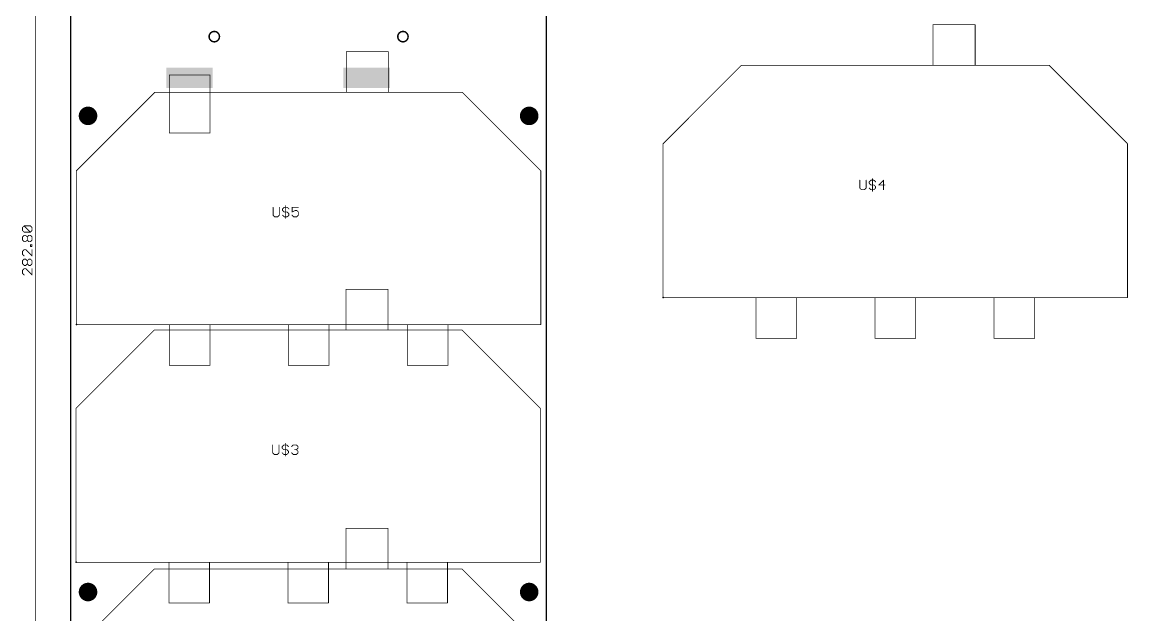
# Model space of a CAD drawing. Extents: x -8 to 182, y -18 to 296.
# Drawn here: x -8.4 to 182.1, y 79.1 to 181.1 of the extents above; entities that cross this region are included whole.
import ezdxf

# ---------------------------------------------------------------- set-up
doc = ezdxf.new("R2010")
doc.units = 0
for name, color, linetype in [('1', 22, 'CONTINUOUS'), ('18', 82, 'CONTINUOUS'), ('20', 7, 'CONTINUOUS'), ('21', 253, 'CONTINUOUS'), ('23', 7, 'CONTINUOUS'), ('47', 253, 'CONTINUOUS')]:
    doc.layers.add(name, color=color, linetype=linetype)

# ---------------------------------------------------------------- blocks, each defined once
blk = doc.blocks.new('RECT')
blk.add_solid([(-0.5, -0.5), (0.5, -0.5), (-0.5, 0.5), (0.5, 0.5)])
blk = doc.blocks.new('ROUNDV')
at = {"const_width": 0.5}
blk.add_lwpolyline([(0, -0.25, 1), (0, 0.25, 1), (0, -0.25)], format="xyb", dxfattribs=at)

msp = doc.modelspace()

# ---------------------------------------------------------------- linework, layer by layer
at = {"layer": '20'}
for p, q in [((0, 277.8), (0, 0)), ((82, 0), (82, 277.8))]:
    msp.add_line(p, q, dxfattribs=at)
at = {"layer": '20', "const_width": 0.254}
for points in [[(24.751, 177.7588, 1), (24.751, 179.5388, 1), (24.751, 177.7588)], [(57.251, 177.7588, 1), (57.251, 179.5388, 1), (57.251, 177.7588)]]:
    msp.add_lwpolyline(points, format="xyb", dxfattribs=at)
at = {"layer": '21'}
for points, const_width in [([(148.57, 173.71), (148.57, 180.71)], 0.127), ([(148.57, 180.71), (155.82, 180.71)], 0.127), ([(155.82, 180.71), (155.82, 173.71)], 0.127), ([(47.5, 169.05), (47.5, 176.05)], 0.127), ([(47.5, 176.05), (54.75, 176.05)], 0.127), ([(54.75, 176.05), (54.75, 169.05)], 0.127), ([(115.57, 173.71), (102.07, 160.21)], 0.127), ([(148.57, 173.71), (115.57, 173.71)], 0.127), ([(155.82, 173.71), (148.57, 173.71)], 0.127), ([(168.57, 173.71), (155.82, 173.71)], 0.127), ([(182.07, 160.21), (168.57, 173.71)], 0.127), ([(17, 172.05), (17, 162.05)], 0.127), ([(24, 172.05), (17, 172.05)], 0.127), ([(24, 162.05), (24, 172.05)], 0.127), ([(14.5, 169.05), (1, 155.55)], 0.127), ([(47.5, 169.05), (14.5, 169.05)], 0.127), ([(54.75, 169.05), (47.5, 169.05)], 0.127), ([(67.5, 169.05), (54.75, 169.05)], 0.127), ([(81, 155.55), (67.5, 169.05)], 0.127), ([(17, 162.05), (24, 162.05)], 0.127), ([(102.07, 160.21), (102.07, 133.71)], 0.127), ([(182.07, 133.71), (182.07, 160.21)], 0.127), ([(1, 155.55), (1, 129.05)], 0.127), ([(81, 129.05), (81, 155.55)], 0.127), ([(135.9462, 153.9132), (135.9462, 152.5574)], 0.1524), ([(135.9462, 152.5574), (136.2174, 152.2862)], 0.1524), ([(136.7597, 152.2862), (137.0309, 152.5574)], 0.1524), ([(137.0309, 152.5574), (137.0309, 153.9132)], 0.1524), ([(137.5834, 153.642), (137.8545, 153.9132)], 0.1524), ([(137.5834, 153.3709), (137.5834, 153.642)], 0.1524), ([(137.8545, 153.0997), (137.5834, 153.3709)], 0.1524), ([(137.5834, 152.5574), (137.8545, 152.2862)], 0.1524), ([(137.8545, 153.9132), (138.3969, 153.9132)], 0.1524), ([(138.3969, 153.0997), (137.8545, 153.0997)], 0.1524), ([(138.1257, 154.1844), (138.1257, 152.015)], 0.1524), ([(138.3969, 153.9132), (138.668, 153.642)], 0.1524), ([(138.668, 152.8285), (138.3969, 153.0997)], 0.1524), ([(138.3969, 152.2862), (138.668, 152.5574)], 0.1524), ([(138.668, 152.5574), (138.668, 152.8285)], 0.1524), ([(140.034, 153.9132), (139.2205, 153.0997)], 0.1524), ([(139.2205, 153.0997), (140.3052, 153.0997)], 0.1524), ([(140.034, 152.2862), (140.034, 153.9132)], 0.1524), ([(136.2174, 152.2862), (136.7597, 152.2862)], 0.1524), ([(137.8545, 152.2862), (138.3969, 152.2862)], 0.1524), ([(34.8762, 149.2532), (34.8762, 147.8974)], 0.1524), ([(35.9609, 147.8974), (35.9609, 149.2532)], 0.1524), ([(36.5134, 148.982), (36.7845, 149.2532)], 0.1524), ([(36.5134, 148.7109), (36.5134, 148.982)], 0.1524), ([(36.7845, 148.4397), (36.5134, 148.7109)], 0.1524), ([(36.7845, 149.2532), (37.3269, 149.2532)], 0.1524), ([(37.0557, 149.5244), (37.0557, 147.355)], 0.1524), ([(37.3269, 149.2532), (37.598, 148.982)], 0.1524), ([(39.2352, 149.2532), (38.1505, 149.2532)], 0.1524), ([(38.1505, 149.2532), (38.1505, 148.4397)], 0.1524), ([(38.1505, 148.4397), (38.6928, 148.7109)], 0.1524), ([(38.6928, 148.7109), (38.964, 148.7109)], 0.1524), ([(38.964, 148.7109), (39.2352, 148.4397)], 0.1524), ([(34.8762, 147.8974), (35.1474, 147.6262)], 0.1524), ([(35.1474, 147.6262), (35.6897, 147.6262)], 0.1524), ([(35.6897, 147.6262), (35.9609, 147.8974)], 0.1524), ([(36.5134, 147.8974), (36.7845, 147.6262)], 0.1524), ([(37.3269, 148.4397), (36.7845, 148.4397)], 0.1524), ([(36.7845, 147.6262), (37.3269, 147.6262)], 0.1524), ([(37.598, 148.1685), (37.3269, 148.4397)], 0.1524), ([(37.3269, 147.6262), (37.598, 147.8974)], 0.1524), ([(37.598, 147.8974), (37.598, 148.1685)], 0.1524), ([(38.4217, 147.6262), (38.1505, 147.8974)], 0.1524), ([(38.964, 147.6262), (38.4217, 147.6262)], 0.1524), ([(39.2352, 147.8974), (38.964, 147.6262)], 0.1524), ([(39.2352, 148.4397), (39.2352, 147.8974)], 0.1524), ([(47.431, 128.1188), (47.431, 135.1188)], 0.127), ([(47.431, 135.1188), (54.681, 135.1188)], 0.127), ([(54.681, 135.1188), (54.681, 128.1188)], 0.127), ([(102.07, 133.71), (118.07, 133.71)], 0.127), ([(118.07, 133.71), (118.07, 126.71)], 0.127), ([(125.07, 133.71), (118.07, 133.71)], 0.127), ([(125.07, 133.71), (138.57, 133.71)], 0.127), ([(125.07, 126.71), (125.07, 133.71)], 0.127), ([(138.57, 133.71), (138.57, 126.71)], 0.127), ([(145.57, 133.71), (138.57, 133.71)], 0.127), ([(145.57, 133.71), (159.07, 133.71)], 0.127), ([(145.57, 126.71), (145.57, 133.71)], 0.127), ([(159.07, 133.71), (159.07, 126.71)], 0.127), ([(166.07, 133.71), (159.07, 133.71)], 0.127), ([(166.07, 133.71), (182.07, 133.71)], 0.127), ([(166.07, 126.71), (166.07, 133.71)], 0.127), ([(14.431, 128.1188), (0.931, 114.6188)], 0.127), ([(1, 129.05), (17, 129.05)], 0.127), ([(47.431, 128.1188), (14.431, 128.1188)], 0.127), ([(17, 129.05), (17, 122.05)], 0.127), ([(24, 129.05), (17, 129.05)], 0.127), ([(24, 129.05), (37.5, 129.05)], 0.127), ([(24, 122.05), (24, 129.05)], 0.127), ([(37.5, 129.05), (37.5, 122.05)], 0.127), ([(44.5, 129.05), (37.5, 129.05)], 0.127), ([(44.5, 129.05), (58, 129.05)], 0.127), ([(44.5, 122.05), (44.5, 129.05)], 0.127), ([(54.681, 128.1188), (47.431, 128.1188)], 0.127), ([(67.431, 128.1188), (54.681, 128.1188)], 0.127), ([(58, 129.05), (58, 122.05)], 0.127), ([(65, 129.05), (58, 129.05)], 0.127), ([(65, 129.05), (81, 129.05)], 0.127), ([(65, 122.05), (65, 129.05)], 0.127), ([(80.931, 114.6188), (67.431, 128.1188)], 0.127), ([(118.07, 126.71), (125.07, 126.71)], 0.127), ([(138.57, 126.71), (145.57, 126.71)], 0.127), ([(159.07, 126.71), (166.07, 126.71)], 0.127), ([(17, 122.05), (24, 122.05)], 0.127), ([(37.5, 122.05), (44.5, 122.05)], 0.127), ([(58, 122.05), (65, 122.05)], 0.127), ([(0.931, 114.6188), (0.931, 88.1188)], 0.127), ([(80.931, 88.1188), (80.931, 114.6188)], 0.127), ([(36.9867, 108.5932), (36.9867, 106.4238)], 0.1524), ([(34.8072, 108.322), (34.8072, 106.9662)], 0.1524), ([(34.8072, 106.9662), (35.0784, 106.695)], 0.1524), ([(35.0784, 106.695), (35.6207, 106.695)], 0.1524), ([(35.6207, 106.695), (35.8919, 106.9662)], 0.1524), ([(35.8919, 106.9662), (35.8919, 108.322)], 0.1524), ([(36.4444, 108.0508), (36.7155, 108.322)], 0.1524), ([(36.4444, 107.7797), (36.4444, 108.0508)], 0.1524), ([(36.7155, 107.5085), (36.4444, 107.7797)], 0.1524), ([(36.4444, 106.9662), (36.7155, 106.695)], 0.1524), ([(36.7155, 108.322), (37.2579, 108.322)], 0.1524), ([(37.2579, 107.5085), (36.7155, 107.5085)], 0.1524), ([(36.7155, 106.695), (37.2579, 106.695)], 0.1524), ([(37.2579, 108.322), (37.529, 108.0508)], 0.1524), ([(37.529, 107.2373), (37.2579, 107.5085)], 0.1524), ([(37.2579, 106.695), (37.529, 106.9662)], 0.1524), ([(37.529, 106.9662), (37.529, 107.2373)], 0.1524), ([(38.0815, 108.0508), (38.3527, 108.322)], 0.1524), ([(38.3527, 106.695), (38.0815, 106.9662)], 0.1524), ([(38.3527, 108.322), (38.895, 108.322)], 0.1524), ([(38.895, 106.695), (38.3527, 106.695)], 0.1524), ([(38.895, 107.5085), (38.6238, 107.5085)], 0.1524), ([(38.895, 108.322), (39.1662, 108.0508)], 0.1524), ([(39.1662, 107.7797), (38.895, 107.5085)], 0.1524), ([(38.895, 107.5085), (39.1662, 107.2373)], 0.1524), ([(39.1662, 106.9662), (38.895, 106.695)], 0.1524), ([(39.1662, 108.0508), (39.1662, 107.7797)], 0.1524), ([(39.1662, 107.2373), (39.1662, 106.9662)], 0.1524), ([(47.431, 86.9788), (47.431, 93.9788)], 0.127), ([(47.431, 93.9788), (54.681, 93.9788)], 0.127), ([(54.681, 93.9788), (54.681, 86.9788)], 0.127), ([(0.931, 88.1188), (16.931, 88.1188)], 0.127), ([(16.931, 88.1188), (16.931, 81.1188)], 0.127), ([(23.931, 88.1188), (16.931, 88.1188)], 0.127), ([(23.931, 88.1188), (37.431, 88.1188)], 0.127), ([(23.931, 81.1188), (23.931, 88.1188)], 0.127), ([(37.431, 88.1188), (37.431, 81.1188)], 0.127), ([(44.431, 88.1188), (37.431, 88.1188)], 0.127), ([(44.431, 88.1188), (57.931, 88.1188)], 0.127), ([(44.431, 81.1188), (44.431, 88.1188)], 0.127), ([(57.931, 88.1188), (57.931, 81.1188)], 0.127), ([(64.931, 88.1188), (57.931, 88.1188)], 0.127), ([(64.931, 88.1188), (80.931, 88.1188)], 0.127), ([(64.931, 81.1188), (64.931, 88.1188)], 0.127), ([(14.431, 86.9788), (0.931, 73.4788)], 0.127), ([(47.431, 86.9788), (14.431, 86.9788)], 0.127), ([(54.681, 86.9788), (47.431, 86.9788)], 0.127), ([(67.431, 86.9788), (54.681, 86.9788)], 0.127), ([(80.931, 73.4788), (67.431, 86.9788)], 0.127), ([(16.931, 81.1188), (23.931, 81.1188)], 0.127), ([(37.431, 81.1188), (44.431, 81.1188)], 0.127), ([(57.931, 81.1188), (64.931, 81.1188)], 0.127)]:
    msp.add_lwpolyline(points, dxfattribs=dict(at, const_width=const_width))
for points, const_width in [([(148.6017, 180.71, 1), (148.5383, 180.71)], 0.0635), ([(148.57, 180.7417, 1), (148.57, 180.6783)], 0.0635), ([(155.8518, 180.71, 1), (155.7883, 180.71)], 0.0635), ([(155.82, 180.6783, 1), (155.82, 180.7417)], 0.0635), ([(47.5318, 176.05, 1), (47.4682, 176.05)], 0.0635), ([(47.5, 176.0817, 1), (47.5, 176.0183)], 0.0635), ([(54.7818, 176.05, 1), (54.7182, 176.05)], 0.0635), ([(54.75, 176.0183, 1), (54.75, 176.0817)], 0.0635), ([(115.57, 173.7417, 1), (115.57, 173.6783)], 0.0635), ([(115.5925, 173.6875, 1), (115.5475, 173.7325)], 0.0635), ([(148.57, 173.7417, 1), (148.57, 173.6783)], 0.0635), ([(148.5383, 173.71, 1), (148.6017, 173.71)], 0.0635), ([(148.57, 173.6783, 1), (148.57, 173.7417)], 0.0635), ([(155.82, 173.7417, 1), (155.82, 173.6783)], 0.0635), ([(155.7883, 173.71, 1), (155.8518, 173.71)], 0.0635), ([(155.82, 173.6783, 1), (155.82, 173.7417)], 0.0635), ([(168.5925, 173.7325, 1), (168.5475, 173.6875)], 0.0635), ([(168.57, 173.6783, 1), (168.57, 173.7417)], 0.0635), ([(17.0317, 172.05, 1), (16.9683, 172.05)], 0.0635), ([(17, 172.0817, 1), (17, 172.0183)], 0.0635), ([(24.0317, 172.05, 1), (23.9683, 172.05)], 0.0635), ([(24, 172.0183, 1), (24, 172.0817)], 0.0635), ([(14.5, 169.0817, 1), (14.5, 169.0183)], 0.0635), ([(14.5225, 169.0275, 1), (14.4775, 169.0725)], 0.0635), ([(47.5, 169.0817, 1), (47.5, 169.0183)], 0.0635), ([(47.4682, 169.05, 1), (47.5318, 169.05)], 0.0635), ([(47.5, 169.0183, 1), (47.5, 169.0817)], 0.0635), ([(54.75, 169.0817, 1), (54.75, 169.0183)], 0.0635), ([(54.7182, 169.05, 1), (54.7818, 169.05)], 0.0635), ([(54.75, 169.0183, 1), (54.75, 169.0817)], 0.0635), ([(67.5225, 169.0725, 1), (67.4775, 169.0275)], 0.0635), ([(67.5, 169.0183, 1), (67.5, 169.0817)], 0.0635), ([(17, 162.0817, 1), (17, 162.0183)], 0.0635), ([(16.9683, 162.05, 1), (17.0317, 162.05)], 0.0635), ([(23.9683, 162.05, 1), (24.0317, 162.05)], 0.0635), ([(24, 162.0183, 1), (24, 162.0817)], 0.0635), ([(102.0475, 160.2325, 1), (102.0925, 160.1875)], 0.0635), ([(102.1018, 160.21, 1), (102.0383, 160.21)], 0.0635), ([(182.1018, 160.21, 1), (182.0383, 160.21)], 0.0635), ([(182.0475, 160.1875, 1), (182.0925, 160.2325)], 0.0635), ([(0.9775, 155.5725, 1), (1.0225, 155.5275)], 0.0635), ([(1.0317, 155.55, 1), (0.9683, 155.55)], 0.0635), ([(81.0318, 155.55, 1), (80.9682, 155.55)], 0.0635), ([(80.9775, 155.5275, 1), (81.0225, 155.5725)], 0.0635), ([(135.9843, 153.9132, 1), (135.9081, 153.9132)], 0.0762), ([(135.9731, 152.5843, 1), (135.9193, 152.5304)], 0.0762), ([(135.9081, 152.5574, 1), (135.9843, 152.5574)], 0.0762), ([(137.069, 153.9132, 1), (136.9928, 153.9132)], 0.0762), ([(136.9928, 152.5574, 1), (137.069, 152.5574)], 0.0762), ([(137.0578, 152.5304, 1), (137.0039, 152.5843)], 0.0762), ([(137.5564, 153.669, 1), (137.6103, 153.6151)], 0.0762), ([(137.6103, 153.3978, 1), (137.5564, 153.3439)], 0.0762), ([(137.6103, 152.5843, 1), (137.5564, 152.5304)], 0.0762), ([(137.6215, 153.642, 1), (137.5453, 153.642)], 0.0762), ([(137.5453, 153.3709, 1), (137.6215, 153.3709)], 0.0762), ([(137.8545, 153.9513, 1), (137.8545, 153.8751)], 0.0762), ([(137.8545, 153.1378, 1), (137.8545, 153.0616)], 0.0762), ([(137.8815, 153.8862, 1), (137.8276, 153.9401)], 0.0762), ([(137.8276, 153.0728, 1), (137.8815, 153.1266)], 0.0762), ([(138.1638, 154.1844, 1), (138.0876, 154.1844)], 0.0762), ([(138.4238, 153.9401, 1), (138.3699, 153.8862)], 0.0762), ([(138.4238, 153.1266, 1), (138.3699, 153.0728)], 0.0762), ([(138.3969, 153.8751, 1), (138.3969, 153.9513)], 0.0762), ([(138.3969, 153.0616, 1), (138.3969, 153.1378)], 0.0762), ([(138.7061, 152.8285, 1), (138.6299, 152.8285)], 0.0762), ([(138.6299, 152.5574, 1), (138.7061, 152.5574)], 0.0762), ([(138.6411, 153.6151, 1), (138.695, 153.669)], 0.0762), ([(138.6411, 152.8016, 1), (138.695, 152.8555)], 0.0762), ([(138.695, 152.5304, 1), (138.6411, 152.5843)], 0.0762), ([(139.2205, 153.1378, 1), (139.2205, 153.0616)], 0.0762), ([(139.1936, 153.1266, 1), (139.2475, 153.0728)], 0.0762), ([(140.0721, 153.9132, 1), (139.9959, 153.9132)], 0.0762), ([(140.0609, 153.8862, 1), (140.0071, 153.9401)], 0.0762), ([(140.3052, 153.0616, 1), (140.3052, 153.1378)], 0.0762), ([(136.2174, 152.3243, 1), (136.2174, 152.2481)], 0.0762), ([(136.1904, 152.2593, 1), (136.2443, 152.3131)], 0.0762), ([(136.7328, 152.3131, 1), (136.7866, 152.2593)], 0.0762), ([(136.7597, 152.2481, 1), (136.7597, 152.3243)], 0.0762), ([(137.8545, 152.3243, 1), (137.8545, 152.2481)], 0.0762), ([(137.8276, 152.2593, 1), (137.8815, 152.3131)], 0.0762), ([(138.0876, 152.015, 1), (138.1638, 152.015)], 0.0762), ([(138.3699, 152.3131, 1), (138.4238, 152.2593)], 0.0762), ([(138.3969, 152.2481, 1), (138.3969, 152.3243)], 0.0762), ([(139.9959, 152.2862, 1), (140.0721, 152.2862)], 0.0762), ([(34.9143, 149.2532, 1), (34.8381, 149.2532)], 0.0762), ([(35.999, 149.2532, 1), (35.9228, 149.2532)], 0.0762), ([(36.4864, 149.009, 1), (36.5403, 148.9551)], 0.0762), ([(36.5403, 148.7378, 1), (36.4864, 148.6839)], 0.0762), ([(36.5515, 148.982, 1), (36.4753, 148.982)], 0.0762), ([(36.4753, 148.7109, 1), (36.5515, 148.7109)], 0.0762), ([(36.7845, 149.2913, 1), (36.7845, 149.2151)], 0.0762), ([(36.8115, 149.2262, 1), (36.7576, 149.2801)], 0.0762), ([(37.0938, 149.5244, 1), (37.0176, 149.5244)], 0.0762), ([(37.3538, 149.2801, 1), (37.2999, 149.2262)], 0.0762), ([(37.3269, 149.2151, 1), (37.3269, 149.2913)], 0.0762), ([(37.5711, 148.9551, 1), (37.625, 149.009)], 0.0762), ([(38.1505, 149.2913, 1), (38.1505, 149.2151)], 0.0762), ([(38.1886, 149.2532, 1), (38.1124, 149.2532)], 0.0762), ([(38.6928, 148.749, 1), (38.6928, 148.6728)], 0.0762), ([(38.7099, 148.6768, 1), (38.6758, 148.7449)], 0.0762), ([(38.9909, 148.7378, 1), (38.9371, 148.6839)], 0.0762), ([(38.964, 148.6728, 1), (38.964, 148.749)], 0.0762), ([(39.2352, 149.2151, 1), (39.2352, 149.2913)], 0.0762), ([(34.9031, 147.9243, 1), (34.8493, 147.8704)], 0.0762), ([(34.8381, 147.8974, 1), (34.9143, 147.8974)], 0.0762), ([(35.1474, 147.6643, 1), (35.1474, 147.5881)], 0.0762), ([(35.1204, 147.5993, 1), (35.1743, 147.6531)], 0.0762), ([(35.6628, 147.6531, 1), (35.7166, 147.5993)], 0.0762), ([(35.6897, 147.5881, 1), (35.6897, 147.6643)], 0.0762), ([(35.9228, 147.8974, 1), (35.999, 147.8974)], 0.0762), ([(35.9878, 147.8704, 1), (35.9339, 147.9243)], 0.0762), ([(36.5403, 147.9243, 1), (36.4864, 147.8704)], 0.0762), ([(36.7845, 148.4778, 1), (36.7845, 148.4016)], 0.0762), ([(36.7845, 147.6643, 1), (36.7845, 147.5881)], 0.0762), ([(36.7576, 148.4128, 1), (36.8115, 148.4666)], 0.0762), ([(36.7576, 147.5993, 1), (36.8115, 147.6531)], 0.0762), ([(37.0176, 147.355, 1), (37.0938, 147.355)], 0.0762), ([(37.3538, 148.4666, 1), (37.2999, 148.4128)], 0.0762), ([(37.2999, 147.6531, 1), (37.3538, 147.5993)], 0.0762), ([(37.3269, 148.4016, 1), (37.3269, 148.4778)], 0.0762), ([(37.3269, 147.5881, 1), (37.3269, 147.6643)], 0.0762), ([(37.6361, 148.1685, 1), (37.5599, 148.1685)], 0.0762), ([(37.5599, 147.8974, 1), (37.6361, 147.8974)], 0.0762), ([(37.5711, 148.1416, 1), (37.625, 148.1955)], 0.0762), ([(37.625, 147.8704, 1), (37.5711, 147.9243)], 0.0762), ([(38.1335, 148.4738, 1), (38.1676, 148.4056)], 0.0762), ([(38.1124, 148.4397, 1), (38.1886, 148.4397)], 0.0762), ([(38.1775, 147.9243, 1), (38.1236, 147.8704)], 0.0762), ([(38.4217, 147.6643, 1), (38.4217, 147.5881)], 0.0762), ([(38.3947, 147.5993, 1), (38.4486, 147.6531)], 0.0762), ([(38.9371, 147.6531, 1), (38.9909, 147.5993)], 0.0762), ([(38.964, 147.5881, 1), (38.964, 147.6643)], 0.0762), ([(39.2733, 148.4397, 1), (39.1971, 148.4397)], 0.0762), ([(39.1971, 147.8974, 1), (39.2733, 147.8974)], 0.0762), ([(39.2082, 148.4128, 1), (39.2621, 148.4666)], 0.0762), ([(39.2621, 147.8704, 1), (39.2082, 147.9243)], 0.0762), ([(47.4628, 135.1188, 1), (47.3993, 135.1188)], 0.0635), ([(47.431, 135.1506, 1), (47.431, 135.0871)], 0.0635), ([(54.7128, 135.1188, 1), (54.6493, 135.1188)], 0.0635), ([(54.681, 135.0871, 1), (54.681, 135.1506)], 0.0635), ([(102.07, 133.7417, 1), (102.07, 133.6783)], 0.0635), ([(102.0383, 133.71, 1), (102.1018, 133.71)], 0.0635), ([(118.07, 133.7417, 1), (118.07, 133.6783)], 0.0635), ([(118.1018, 133.71, 1), (118.0383, 133.71)], 0.0635), ([(118.07, 133.6783, 1), (118.07, 133.7417)], 0.0635), ([(125.07, 133.7417, 1), (125.07, 133.6783)], 0.0635), ([(125.1018, 133.71, 1), (125.0383, 133.71)], 0.0635), ([(125.07, 133.6783, 1), (125.07, 133.7417)], 0.0635), ([(138.6017, 133.71, 1), (138.5383, 133.71)], 0.0635), ([(138.57, 133.7417, 1), (138.57, 133.6783)], 0.0635), ([(138.57, 133.6783, 1), (138.57, 133.7417)], 0.0635), ([(145.57, 133.7417, 1), (145.57, 133.6783)], 0.0635), ([(145.6017, 133.71, 1), (145.5383, 133.71)], 0.0635), ([(145.57, 133.6783, 1), (145.57, 133.7417)], 0.0635), ([(159.1018, 133.71, 1), (159.0383, 133.71)], 0.0635), ([(159.07, 133.7417, 1), (159.07, 133.6783)], 0.0635), ([(159.07, 133.6783, 1), (159.07, 133.7417)], 0.0635), ([(166.1018, 133.71, 1), (166.0383, 133.71)], 0.0635), ([(166.07, 133.7417, 1), (166.07, 133.6783)], 0.0635), ([(166.07, 133.6783, 1), (166.07, 133.7417)], 0.0635), ([(182.0383, 133.71, 1), (182.1018, 133.71)], 0.0635), ([(182.07, 133.6783, 1), (182.07, 133.7417)], 0.0635), ([(1, 129.0817, 1), (1, 129.0183)], 0.0635), ([(0.9683, 129.05, 1), (1.0317, 129.05)], 0.0635), ([(14.431, 128.1506, 1), (14.431, 128.0871)], 0.0635), ([(14.4535, 128.0964, 1), (14.4085, 128.1413)], 0.0635), ([(17.0317, 129.05, 1), (16.9683, 129.05)], 0.0635), ([(17, 129.0817, 1), (17, 129.0183)], 0.0635), ([(17, 129.0183, 1), (17, 129.0817)], 0.0635), ([(24, 129.0817, 1), (24, 129.0183)], 0.0635), ([(24.0317, 129.05, 1), (23.9683, 129.05)], 0.0635), ([(24, 129.0183, 1), (24, 129.0817)], 0.0635), ([(37.5318, 129.05, 1), (37.4682, 129.05)], 0.0635), ([(37.5, 129.0817, 1), (37.5, 129.0183)], 0.0635), ([(37.5, 129.0183, 1), (37.5, 129.0817)], 0.0635), ([(44.5318, 129.05, 1), (44.4682, 129.05)], 0.0635), ([(44.5, 129.0817, 1), (44.5, 129.0183)], 0.0635), ([(44.5, 129.0183, 1), (44.5, 129.0817)], 0.0635), ([(47.431, 128.1506, 1), (47.431, 128.0871)], 0.0635), ([(47.3993, 128.1188, 1), (47.4628, 128.1188)], 0.0635), ([(47.431, 128.0871, 1), (47.431, 128.1506)], 0.0635), ([(54.681, 128.1506, 1), (54.681, 128.0871)], 0.0635), ([(54.6493, 128.1188, 1), (54.7128, 128.1188)], 0.0635), ([(54.681, 128.0871, 1), (54.681, 128.1506)], 0.0635), ([(58.0318, 129.05, 1), (57.9682, 129.05)], 0.0635), ([(58, 129.0817, 1), (58, 129.0183)], 0.0635), ([(58, 129.0183, 1), (58, 129.0817)], 0.0635), ([(65.0318, 129.05, 1), (64.9682, 129.05)], 0.0635), ([(65, 129.0817, 1), (65, 129.0183)], 0.0635), ([(65, 129.0183, 1), (65, 129.0817)], 0.0635), ([(67.4535, 128.1413, 1), (67.4085, 128.0964)], 0.0635), ([(67.431, 128.0871, 1), (67.431, 128.1506)], 0.0635), ([(80.9682, 129.05, 1), (81.0318, 129.05)], 0.0635), ([(81, 129.0183, 1), (81, 129.0817)], 0.0635), ([(118.07, 126.7418, 1), (118.07, 126.6783)], 0.0635), ([(118.0383, 126.71, 1), (118.1018, 126.71)], 0.0635), ([(125.0383, 126.71, 1), (125.1018, 126.71)], 0.0635), ([(125.07, 126.6783, 1), (125.07, 126.7418)], 0.0635), ([(138.57, 126.7418, 1), (138.57, 126.6783)], 0.0635), ([(138.5383, 126.71, 1), (138.6017, 126.71)], 0.0635), ([(145.5383, 126.71, 1), (145.6017, 126.71)], 0.0635), ([(145.57, 126.6783, 1), (145.57, 126.7418)], 0.0635), ([(159.07, 126.7418, 1), (159.07, 126.6783)], 0.0635), ([(159.0383, 126.71, 1), (159.1018, 126.71)], 0.0635), ([(166.0383, 126.71, 1), (166.1018, 126.71)], 0.0635), ([(166.07, 126.6783, 1), (166.07, 126.7418)], 0.0635), ([(17, 122.0818, 1), (17, 122.0183)], 0.0635), ([(16.9683, 122.05, 1), (17.0317, 122.05)], 0.0635), ([(23.9683, 122.05, 1), (24.0317, 122.05)], 0.0635), ([(24, 122.0183, 1), (24, 122.0818)], 0.0635), ([(37.5, 122.0818, 1), (37.5, 122.0183)], 0.0635), ([(37.4682, 122.05, 1), (37.5318, 122.05)], 0.0635), ([(44.4682, 122.05, 1), (44.5318, 122.05)], 0.0635), ([(44.5, 122.0183, 1), (44.5, 122.0818)], 0.0635), ([(58, 122.0818, 1), (58, 122.0183)], 0.0635), ([(57.9682, 122.05, 1), (58.0318, 122.05)], 0.0635), ([(64.9682, 122.05, 1), (65.0318, 122.05)], 0.0635), ([(65, 122.0183, 1), (65, 122.0818)], 0.0635), ([(0.9085, 114.6413, 1), (0.9535, 114.5964)], 0.0635), ([(0.9627, 114.6188, 1), (0.8993, 114.6188)], 0.0635), ([(80.9627, 114.6188, 1), (80.8992, 114.6188)], 0.0635), ([(80.9085, 114.5964, 1), (80.9535, 114.6413)], 0.0635), ([(37.0248, 108.5932, 1), (36.9486, 108.5932)], 0.0762), ([(34.8453, 108.322, 1), (34.7691, 108.322)], 0.0762), ([(34.8341, 106.9931, 1), (34.7803, 106.9392)], 0.0762), ([(34.7691, 106.9662, 1), (34.8453, 106.9662)], 0.0762), ([(35.0784, 106.7331, 1), (35.0784, 106.6569)], 0.0762), ([(35.0514, 106.6681, 1), (35.1053, 106.722)], 0.0762), ([(35.5938, 106.722, 1), (35.6476, 106.6681)], 0.0762), ([(35.6207, 106.6569, 1), (35.6207, 106.7331)], 0.0762), ([(35.93, 108.322, 1), (35.8538, 108.322)], 0.0762), ([(35.8538, 106.9662, 1), (35.93, 106.9662)], 0.0762), ([(35.9188, 106.9392, 1), (35.8649, 106.9931)], 0.0762), ([(36.4174, 108.0778, 1), (36.4713, 108.0239)], 0.0762), ([(36.4713, 107.8066, 1), (36.4174, 107.7527)], 0.0762), ([(36.4713, 106.9931, 1), (36.4174, 106.9392)], 0.0762), ([(36.4825, 108.0508, 1), (36.4063, 108.0508)], 0.0762), ([(36.4063, 107.7797, 1), (36.4825, 107.7797)], 0.0762), ([(36.7155, 108.3601, 1), (36.7155, 108.2839)], 0.0762), ([(36.7155, 107.5466, 1), (36.7155, 107.4704)], 0.0762), ([(36.7155, 106.7331, 1), (36.7155, 106.6569)], 0.0762), ([(36.7425, 108.2951, 1), (36.6886, 108.3489)], 0.0762), ([(36.6886, 107.4816, 1), (36.7425, 107.5354)], 0.0762), ([(36.6886, 106.6681, 1), (36.7425, 106.722)], 0.0762), ([(37.2309, 106.722, 1), (37.2848, 106.6681)], 0.0762), ([(37.2848, 108.3489, 1), (37.2309, 108.2951)], 0.0762), ([(37.2848, 107.5354, 1), (37.2309, 107.4816)], 0.0762), ([(37.2579, 108.2839, 1), (37.2579, 108.3601)], 0.0762), ([(37.2579, 107.4704, 1), (37.2579, 107.5466)], 0.0762), ([(37.2579, 106.6569, 1), (37.2579, 106.7331)], 0.0762), ([(37.5671, 107.2373, 1), (37.4909, 107.2373)], 0.0762), ([(37.4909, 106.9662, 1), (37.5671, 106.9662)], 0.0762), ([(37.5021, 108.0239, 1), (37.556, 108.0778)], 0.0762), ([(37.5021, 107.2104, 1), (37.556, 107.2643)], 0.0762), ([(37.556, 106.9392, 1), (37.5021, 106.9931)], 0.0762), ([(38.0546, 108.0778, 1), (38.1085, 108.0239)], 0.0762), ([(38.1085, 106.9931, 1), (38.0546, 106.9392)], 0.0762), ([(38.3527, 108.3601, 1), (38.3527, 108.2839)], 0.0762), ([(38.3527, 106.7331, 1), (38.3527, 106.6569)], 0.0762), ([(38.3796, 108.2951, 1), (38.3257, 108.3489)], 0.0762), ([(38.3257, 106.6681, 1), (38.3796, 106.722)], 0.0762), ([(38.6238, 107.5466, 1), (38.6238, 107.4704)], 0.0762), ([(38.8681, 106.722, 1), (38.9219, 106.6681)], 0.0762), ([(38.9219, 108.3489, 1), (38.8681, 108.2951)], 0.0762), ([(38.9219, 107.5354, 1), (38.8681, 107.4816)], 0.0762), ([(38.8681, 107.5354, 1), (38.9219, 107.4816)], 0.0762), ([(38.895, 108.2839, 1), (38.895, 108.3601)], 0.0762), ([(38.895, 107.4704, 1), (38.895, 107.5466)], 0.0762), ([(38.895, 106.6569, 1), (38.895, 106.7331)], 0.0762), ([(39.2043, 108.0508, 1), (39.1281, 108.0508)], 0.0762), ([(39.1281, 107.7797, 1), (39.2043, 107.7797)], 0.0762), ([(39.2043, 107.2373, 1), (39.1281, 107.2373)], 0.0762), ([(39.1281, 106.9662, 1), (39.2043, 106.9662)], 0.0762), ([(39.1392, 108.0239, 1), (39.1931, 108.0778)], 0.0762), ([(39.1931, 107.7527, 1), (39.1392, 107.8066)], 0.0762), ([(39.1392, 107.2104, 1), (39.1931, 107.2643)], 0.0762), ([(39.1931, 106.9392, 1), (39.1392, 106.9931)], 0.0762), ([(36.9486, 106.4238, 1), (37.0248, 106.4238)], 0.0762), ([(47.4628, 93.9788, 1), (47.3993, 93.9788)], 0.0635), ([(47.431, 94.0106, 1), (47.431, 93.9471)], 0.0635), ([(54.7128, 93.9788, 1), (54.6493, 93.9788)], 0.0635), ([(54.681, 93.9471, 1), (54.681, 94.0106)], 0.0635), ([(0.931, 88.1506, 1), (0.931, 88.0871)], 0.0635), ([(0.8993, 88.1188, 1), (0.9627, 88.1188)], 0.0635), ([(16.931, 88.1506, 1), (16.931, 88.0871)], 0.0635), ([(16.9627, 88.1188, 1), (16.8993, 88.1188)], 0.0635), ([(16.931, 88.0871, 1), (16.931, 88.1506)], 0.0635), ([(23.931, 88.1506, 1), (23.931, 88.0871)], 0.0635), ([(23.9627, 88.1188, 1), (23.8993, 88.1188)], 0.0635), ([(23.931, 88.0871, 1), (23.931, 88.1506)], 0.0635), ([(37.4628, 88.1188, 1), (37.3993, 88.1188)], 0.0635), ([(37.431, 88.1506, 1), (37.431, 88.0871)], 0.0635), ([(37.431, 88.0871, 1), (37.431, 88.1506)], 0.0635), ([(44.431, 88.1506, 1), (44.431, 88.0871)], 0.0635), ([(44.4628, 88.1188, 1), (44.3993, 88.1188)], 0.0635), ([(44.431, 88.0871, 1), (44.431, 88.1506)], 0.0635), ([(57.9628, 88.1188, 1), (57.8993, 88.1188)], 0.0635), ([(57.931, 88.1506, 1), (57.931, 88.0871)], 0.0635), ([(57.931, 88.0871, 1), (57.931, 88.1506)], 0.0635), ([(64.9627, 88.1188, 1), (64.8992, 88.1188)], 0.0635), ([(64.931, 88.1506, 1), (64.931, 88.0871)], 0.0635), ([(64.931, 88.0871, 1), (64.931, 88.1506)], 0.0635), ([(80.8992, 88.1188, 1), (80.9627, 88.1188)], 0.0635), ([(80.931, 88.0871, 1), (80.931, 88.1506)], 0.0635), ([(14.431, 87.0106, 1), (14.431, 86.9471)], 0.0635), ([(14.4535, 86.9564, 1), (14.4085, 87.0013)], 0.0635), ([(47.431, 87.0106, 1), (47.431, 86.9471)], 0.0635), ([(47.3993, 86.9788, 1), (47.4628, 86.9788)], 0.0635), ([(47.431, 86.9471, 1), (47.431, 87.0106)], 0.0635), ([(54.681, 87.0106, 1), (54.681, 86.9471)], 0.0635), ([(54.6493, 86.9788, 1), (54.7128, 86.9788)], 0.0635), ([(54.681, 86.9471, 1), (54.681, 87.0106)], 0.0635), ([(67.4535, 87.0013, 1), (67.4085, 86.9564)], 0.0635), ([(67.431, 86.9471, 1), (67.431, 87.0106)], 0.0635), ([(16.931, 81.1506, 1), (16.931, 81.0871)], 0.0635), ([(16.8993, 81.1188, 1), (16.9627, 81.1188)], 0.0635), ([(23.8993, 81.1188, 1), (23.9627, 81.1188)], 0.0635), ([(23.931, 81.0871, 1), (23.931, 81.1506)], 0.0635), ([(37.431, 81.1506, 1), (37.431, 81.0871)], 0.0635), ([(37.3993, 81.1188, 1), (37.4628, 81.1188)], 0.0635), ([(44.3993, 81.1188, 1), (44.4628, 81.1188)], 0.0635), ([(44.431, 81.0871, 1), (44.431, 81.1506)], 0.0635), ([(57.931, 81.1506, 1), (57.931, 81.0871)], 0.0635), ([(57.8993, 81.1188, 1), (57.9628, 81.1188)], 0.0635), ([(64.8992, 81.1188, 1), (64.9627, 81.1188)], 0.0635), ([(64.931, 81.0871, 1), (64.931, 81.1506)], 0.0635)]:
    msp.add_lwpolyline(points, format="xyb", dxfattribs=dict(at, const_width=const_width))
at = {"layer": '23'}
for p in [(102.07, 133.71), (1, 129.05), (0.931, 88.1188)]:
    msp.add_point(p, dxfattribs=at)
at = {"layer": '47'}
for points, const_width in [([(-6.0003, 0.0642), (-6, 282.7338)], 0.13), ([(-8.2779, 145.791), (-8.0067, 146.0622)], 0.1524), ([(-8.2779, 145.2487), (-8.2779, 145.791)], 0.1524), ([(-8.0067, 144.9775), (-8.2779, 145.2487)], 0.1524), ([(-8.0067, 146.0622), (-6.922, 146.0622)], 0.1524), ([(-6.922, 144.9775), (-8.0067, 146.0622)], 0.1524), ([(-6.922, 144.9775), (-8.0067, 144.9775)], 0.1524), ([(-6.922, 146.0622), (-6.6509, 145.791)], 0.1524), ([(-6.6509, 145.2487), (-6.922, 144.9775)], 0.1524), ([(-6.6509, 145.791), (-6.6509, 145.2487)], 0.1524), ([(-8.2779, 144.1539), (-8.0067, 144.425)], 0.1524), ([(-8.2779, 143.6115), (-8.2779, 144.1539)], 0.1524), ([(-8.0067, 143.3404), (-8.2779, 143.6115)], 0.1524), ([(-8.0067, 144.425), (-7.7355, 144.425)], 0.1524), ([(-7.7355, 143.3404), (-8.0067, 143.3404)], 0.1524), ([(-7.7355, 144.425), (-7.4644, 144.1539)], 0.1524), ([(-7.4644, 143.6115), (-7.7355, 143.3404)], 0.1524), ([(-7.4644, 144.1539), (-7.1932, 144.425)], 0.1524), ([(-7.4644, 143.6115), (-7.4644, 144.1539)], 0.1524), ([(-7.1932, 143.3404), (-7.4644, 143.6115)], 0.1524), ([(-7.1932, 144.425), (-6.922, 144.425)], 0.1524), ([(-6.922, 143.3404), (-7.1932, 143.3404)], 0.1524), ([(-6.922, 144.425), (-6.6509, 144.1539)], 0.1524), ([(-6.6509, 143.6115), (-6.922, 143.3404)], 0.1524), ([(-6.922, 142.5218), (-6.922, 142.793)], 0.1524), ([(-6.922, 142.793), (-6.6509, 142.793)], 0.1524), ([(-6.6509, 144.1539), (-6.6509, 143.6115)], 0.1524), ([(-6.6509, 142.793), (-6.6509, 142.5218)], 0.1524), ([(-8.0067, 141.9693), (-8.2779, 141.6981)], 0.1524), ([(-8.2779, 141.6981), (-8.2779, 141.1558)], 0.1524), ([(-8.2779, 141.1558), (-8.0067, 140.8846)], 0.1524), ([(-7.7355, 141.9693), (-8.0067, 141.9693)], 0.1524), ([(-6.6509, 140.8846), (-7.7355, 141.9693)], 0.1524), ([(-6.6509, 142.5218), (-6.922, 142.5218)], 0.1524), ([(-6.6509, 141.9693), (-6.6509, 140.8846)], 0.1524), ([(-8.2779, 140.061), (-8.0067, 140.3321)], 0.1524), ([(-8.2779, 139.5186), (-8.2779, 140.061)], 0.1524), ([(-8.0067, 139.2475), (-8.2779, 139.5186)], 0.1524), ([(-8.0067, 140.3321), (-7.7355, 140.3321)], 0.1524), ([(-7.7355, 139.2475), (-8.0067, 139.2475)], 0.1524), ([(-7.7355, 140.3321), (-7.4644, 140.061)], 0.1524), ([(-7.4644, 139.5186), (-7.7355, 139.2475)], 0.1524), ([(-7.4644, 140.061), (-7.1932, 140.3321)], 0.1524), ([(-7.4644, 139.5186), (-7.4644, 140.061)], 0.1524), ([(-7.1932, 139.2475), (-7.4644, 139.5186)], 0.1524), ([(-7.1932, 140.3321), (-6.922, 140.3321)], 0.1524), ([(-6.922, 139.2475), (-7.1932, 139.2475)], 0.1524), ([(-6.922, 140.3321), (-6.6509, 140.061)], 0.1524), ([(-6.6509, 139.5186), (-6.922, 139.2475)], 0.1524), ([(-6.6509, 140.061), (-6.6509, 139.5186)], 0.1524), ([(-8.0067, 138.695), (-8.2779, 138.4238)], 0.1524), ([(-8.2779, 138.4238), (-8.2779, 137.8815)], 0.1524), ([(-8.2779, 137.8815), (-8.0067, 137.6103)], 0.1524), ([(-7.7355, 138.695), (-8.0067, 138.695)], 0.1524), ([(-6.6509, 137.6103), (-7.7355, 138.695)], 0.1524), ([(-6.6509, 138.695), (-6.6509, 137.6103)], 0.1524)]:
    msp.add_lwpolyline(points, dxfattribs=dict(at, const_width=const_width))
at = {"layer": '47', "const_width": 0.0762}
for points in [[(-8.2398, 145.791, 1), (-8.316, 145.791)], [(-8.3048, 145.818, 1), (-8.2509, 145.7641)], [(-8.2509, 145.2756, 1), (-8.3048, 145.2217)], [(-8.316, 145.2487, 1), (-8.2398, 145.2487)], [(-8.0067, 146.1003, 1), (-8.0067, 146.0241)], [(-7.9797, 146.0891, 1), (-8.0336, 146.0352)], [(-8.0067, 145.0156, 1), (-8.0067, 144.9394)], [(-7.9797, 146.0352, 1), (-8.0336, 146.0891)], [(-8.0336, 144.9506, 1), (-7.9797, 145.0045)], [(-6.8951, 146.0891, 1), (-6.949, 146.0352)], [(-6.949, 145.0045, 1), (-6.8951, 144.9506)], [(-6.949, 144.9506, 1), (-6.8951, 145.0045)], [(-6.922, 146.0241, 1), (-6.922, 146.1003)], [(-6.922, 144.9394, 1), (-6.922, 145.0156)], [(-6.6128, 145.791, 1), (-6.689, 145.791)], [(-6.689, 145.2487, 1), (-6.6128, 145.2487)], [(-6.6778, 145.7641, 1), (-6.6239, 145.818)], [(-6.6239, 145.2217, 1), (-6.6778, 145.2756)], [(-8.2398, 144.1539, 1), (-8.316, 144.1539)], [(-8.3048, 144.1808, 1), (-8.2509, 144.1269)], [(-8.2509, 143.6385, 1), (-8.3048, 143.5846)], [(-8.316, 143.6115, 1), (-8.2398, 143.6115)], [(-8.0067, 144.4631, 1), (-8.0067, 144.3869)], [(-8.0067, 143.3785, 1), (-8.0067, 143.3023)], [(-7.9797, 144.3981, 1), (-8.0336, 144.452)], [(-8.0336, 143.3134, 1), (-7.9797, 143.3673)], [(-7.7086, 144.452, 1), (-7.7625, 144.3981)], [(-7.7625, 143.3673, 1), (-7.7086, 143.3134)], [(-7.7355, 144.3869, 1), (-7.7355, 144.4631)], [(-7.7355, 143.3023, 1), (-7.7355, 143.3785)], [(-7.4263, 144.1539, 1), (-7.5025, 144.1539)], [(-7.4913, 144.1808, 1), (-7.4374, 144.1269)], [(-7.4374, 143.6385, 1), (-7.4913, 143.5846)], [(-7.5025, 143.6115, 1), (-7.4263, 143.6115)], [(-7.4913, 144.1269, 1), (-7.4374, 144.1808)], [(-7.4374, 143.5846, 1), (-7.4913, 143.6385)], [(-7.1932, 144.4631, 1), (-7.1932, 144.3869)], [(-7.1932, 143.3785, 1), (-7.1932, 143.3023)], [(-7.1662, 144.3981, 1), (-7.2201, 144.452)], [(-7.2201, 143.3134, 1), (-7.1663, 143.3673)], [(-6.8951, 144.452, 1), (-6.949, 144.3981)], [(-6.949, 143.3673, 1), (-6.8951, 143.3134)], [(-6.8839, 142.793, 1), (-6.9601, 142.793)], [(-6.922, 142.8311, 1), (-6.922, 142.7549)], [(-6.922, 144.3869, 1), (-6.922, 144.4631)], [(-6.922, 143.3023, 1), (-6.922, 143.3785)], [(-6.6128, 144.1539, 1), (-6.689, 144.1539)], [(-6.689, 143.6115, 1), (-6.6128, 143.6115)], [(-6.6128, 142.793, 1), (-6.689, 142.793)], [(-6.6778, 144.1269, 1), (-6.6239, 144.1808)], [(-6.6239, 143.5846, 1), (-6.6778, 143.6385)], [(-6.6509, 142.7549, 1), (-6.6509, 142.8311)], [(-8.2398, 141.6981, 1), (-8.316, 141.6981)], [(-8.3048, 141.7251, 1), (-8.2509, 141.6712)], [(-8.316, 141.1558, 1), (-8.2398, 141.1558)], [(-8.2509, 141.1827, 1), (-8.3048, 141.1289)], [(-8.0067, 142.0074, 1), (-8.0067, 141.9312)], [(-7.9797, 141.9424, 1), (-8.0336, 141.9962)], [(-7.7086, 141.9962, 1), (-7.7625, 141.9423)], [(-7.7355, 141.9312, 1), (-7.7355, 142.0074)], [(-6.922, 142.5599, 1), (-6.922, 142.4837)], [(-6.9601, 142.5218, 1), (-6.8839, 142.5218)], [(-6.689, 142.5218, 1), (-6.6128, 142.5218)], [(-6.6128, 141.9693, 1), (-6.689, 141.9693)], [(-6.6509, 142.4837, 1), (-6.6509, 142.5599)], [(-8.2398, 140.061, 1), (-8.316, 140.061)], [(-8.3048, 140.0879, 1), (-8.2509, 140.034)], [(-8.2509, 139.5456, 1), (-8.3048, 139.4917)], [(-8.316, 139.5186, 1), (-8.2398, 139.5186)], [(-8.0067, 140.3702, 1), (-8.0067, 140.294)], [(-8.0067, 139.2856, 1), (-8.0067, 139.2094)], [(-8.0336, 140.8577, 1), (-7.9797, 140.9116)], [(-7.9797, 140.3052, 1), (-8.0336, 140.3591)], [(-8.0336, 139.2205, 1), (-7.9797, 139.2744)], [(-7.7086, 140.3591, 1), (-7.7625, 140.3052)], [(-7.7625, 139.2744, 1), (-7.7086, 139.2205)], [(-7.7355, 140.294, 1), (-7.7355, 140.3702)], [(-7.7355, 139.2094, 1), (-7.7355, 139.2856)], [(-7.4263, 140.061, 1), (-7.5025, 140.061)], [(-7.4913, 140.0879, 1), (-7.4374, 140.034)], [(-7.4374, 139.5456, 1), (-7.4913, 139.4917)], [(-7.5025, 139.5186, 1), (-7.4263, 139.5186)], [(-7.4913, 140.034, 1), (-7.4374, 140.0879)], [(-7.4374, 139.4917, 1), (-7.4913, 139.5456)], [(-7.1932, 140.3702, 1), (-7.1932, 140.294)], [(-7.1932, 139.2856, 1), (-7.1932, 139.2094)], [(-7.1662, 140.3052, 1), (-7.2201, 140.3591)], [(-7.2201, 139.2205, 1), (-7.1663, 139.2744)], [(-6.8951, 140.3591, 1), (-6.949, 140.3052)], [(-6.949, 139.2744, 1), (-6.8951, 139.2205)], [(-6.922, 140.294, 1), (-6.922, 140.3702)], [(-6.922, 139.2094, 1), (-6.922, 139.2856)], [(-6.689, 140.8846, 1), (-6.6128, 140.8846)], [(-6.6128, 140.061, 1), (-6.689, 140.061)], [(-6.689, 139.5186, 1), (-6.6128, 139.5186)], [(-6.6778, 140.8577, 1), (-6.6239, 140.9116)], [(-6.6778, 140.034, 1), (-6.6239, 140.0879)], [(-6.6239, 139.4917, 1), (-6.6778, 139.5456)], [(-8.2398, 138.4238, 1), (-8.316, 138.4238)], [(-8.3048, 138.4508, 1), (-8.2509, 138.3969)], [(-8.2509, 137.9084, 1), (-8.3048, 137.8545)], [(-8.316, 137.8815, 1), (-8.2398, 137.8815)], [(-8.0067, 138.7331, 1), (-8.0067, 138.6569)], [(-7.9797, 138.668, 1), (-8.0336, 138.7219)], [(-8.0336, 137.5834, 1), (-7.9797, 137.6373)], [(-7.7086, 138.7219, 1), (-7.7625, 138.668)], [(-7.7355, 138.6569, 1), (-7.7355, 138.7331)], [(-6.6128, 138.695, 1), (-6.689, 138.695)], [(-6.689, 137.6103, 1), (-6.6128, 137.6103)], [(-6.6778, 137.5834, 1), (-6.6239, 137.6373)]]:
    msp.add_lwpolyline(points, format="xyb", dxfattribs=at)

# ---------------------------------------------------------------- block references
at = {"layer": '1', "xscale": 8, "yscale": 3.5}
for p in [(20.5, 171.55), (51, 171.55)]:
    msp.add_blockref('RECT', p, dxfattribs=at)
at = {"layer": '18', "xscale": 3.196, "yscale": 3.196}
for p in [(3, 165), (3, 165), (79, 165), (79, 165), (3, 83), (3, 83), (79, 83), (79, 83)]:
    msp.add_blockref('ROUNDV', p, dxfattribs=at)

doc.saveas('drawing.dxf')
